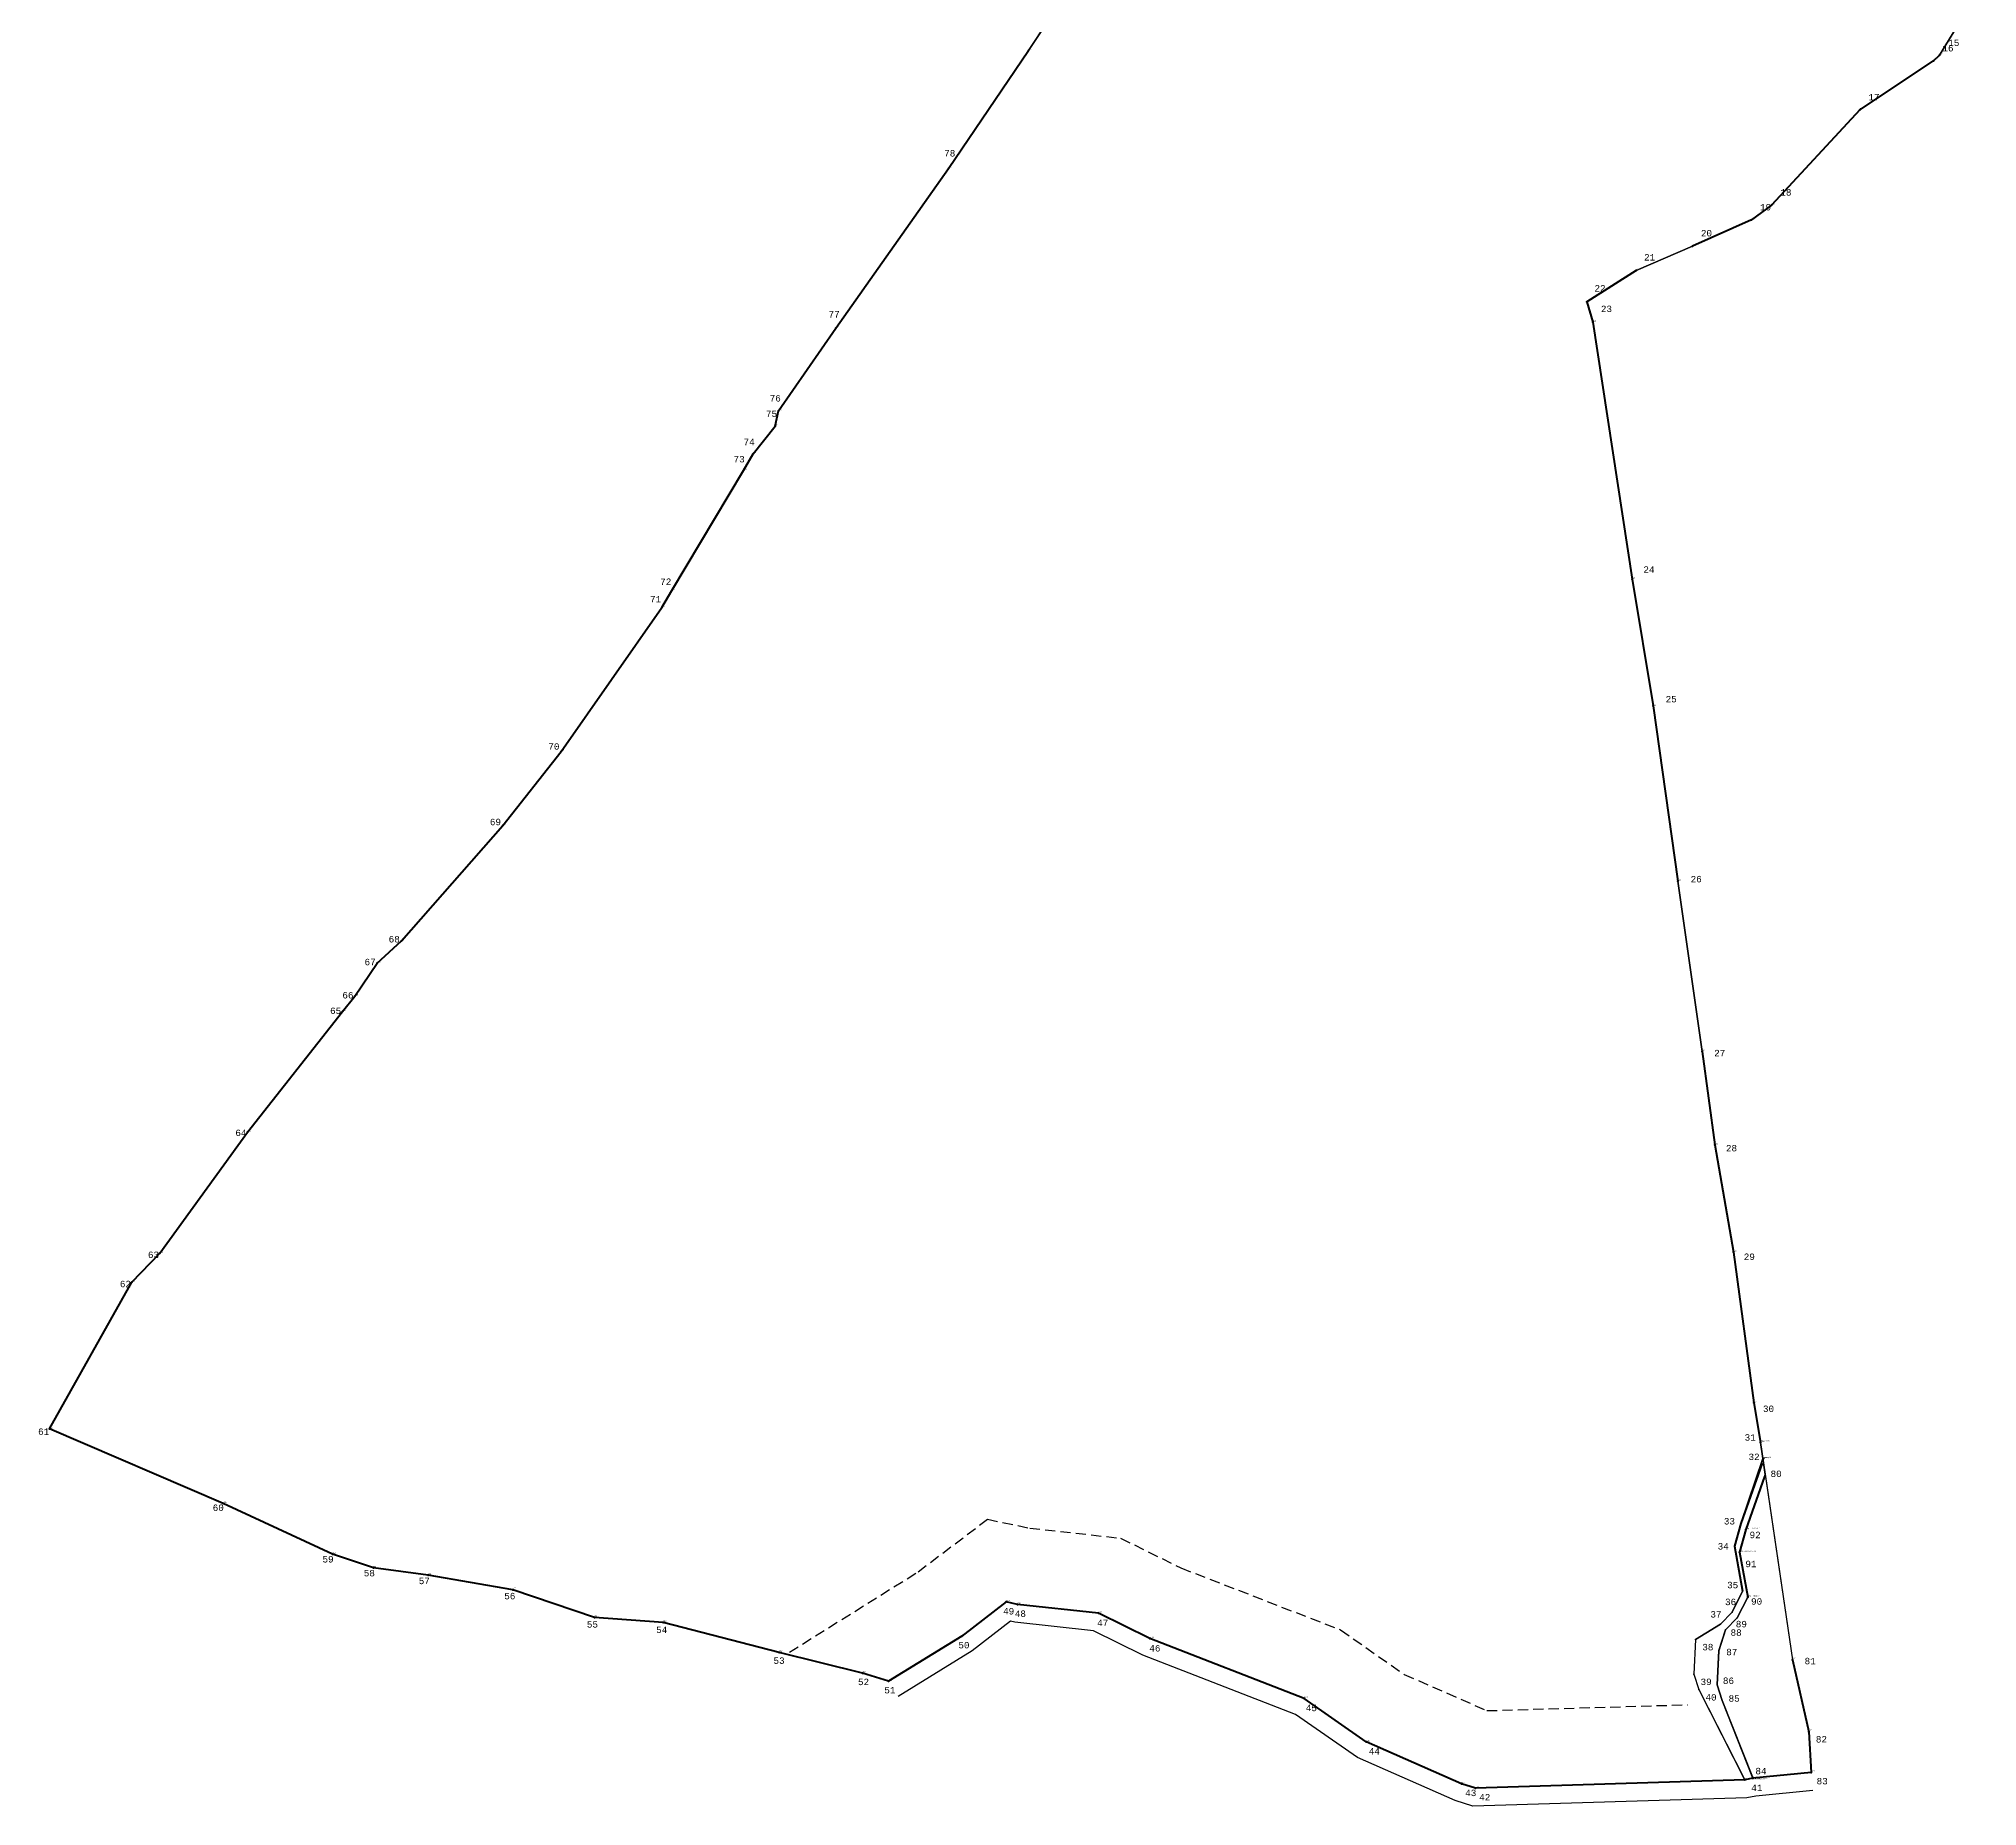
# Model space of a CAD drawing. Header units: millimetres. Extents: x 560033 to 562360, y 1315889 to 1316942.
# Drawn here: x 560033 to 560787, y 1315889 to 1316576 of the extents above; entities that cross this region are included whole.
import ezdxf

# ---------------------------------------------------------------- set-up
doc = ezdxf.new("R2010")
doc.units = ezdxf.units.MM
doc.linetypes.add('OCULTA2', pattern=[0.3, 0.2, -0.1])
for name, color, linetype in [('CVL_CUADCON_TIT', 1, 'Continuous'), ('CVL_PUNTO', 2, 'Continuous'), ('CVL_PUNTO_NUM', 2, 'Continuous')]:
    doc.layers.add(name, color=color, linetype=linetype)
for name, color, linetype, lineweight in [('Line', 250, 'Continuous', 100), ('Point', 5, 'Continuous', 100), ('Point_Name', 1, 'Continuous', 100)]:
    doc.layers.add(name, color=color, linetype=linetype, lineweight=lineweight)
doc.styles.add('MONOTXT4', font='monotxt4.shx')
doc.styles.get("Standard").update_dxf_attribs({"font": 'arial.ttf'})

msp = doc.modelspace()

# ---------------------------------------------------------------- linework, layer by layer
for points in [[(560714.95, 1315945.57), (560721.3, 1315917.57), (560722.22, 1315901.64), (560699.54, 1315899.48), (560696.35, 1315898.79), (560591.61, 1315895.62), (560586.21, 1315897.32), (560549.11, 1315913.6), (560524.91, 1315930.52), (560464.96, 1315953.76), (560444.99, 1315963.62), (560413.48, 1315967.09), (560408.99, 1315968.03), (560391.81, 1315954.79), (560363.3, 1315937.19), (560353.2, 1315940.35), (560320.77, 1315948.42), (560275.65, 1315960.1), (560248.94, 1315962.03), (560217.11, 1315972.8), (560184.11, 1315978.44), (560162.85, 1315981.33), (560146.91, 1315986.6), (560104.48, 1316006.27), (560036.86, 1316035.32), (560068.86, 1316092.4), (560079.79, 1316103.68), (560113.94, 1316150.74), (560150.9, 1316197.72), (560155.71, 1316203.69), (560164.38, 1316216.45), (560173.77, 1316225.19), (560213.18, 1316270.06), (560235.88, 1316298.84), (560275.08, 1316354.83), (560278.95, 1316361.44), (560306.83, 1316408.09), (560310.61, 1316414.66), (560319.12, 1316425.42), (560320.49, 1316431.33), (560342.78, 1316463.5), (560386.61, 1316525.55), (560417.71, 1316571.5), (560440.99, 1316606.63)], [(560786.79, 1316593.6), (560772.05, 1316569.61), (560769.79, 1316567.51), (560741.09, 1316548.45), (560706.81, 1316511.38), (560698.93, 1316505.59), (560676.05, 1316495.37), (560654.08, 1316485.86), (560634.91, 1316473.71), (560637.3, 1316465.8), (560652.61, 1316365.8), (560660.76, 1316316.57), (560670.31, 1316248.36), (560679.84, 1316182.18), (560684.7, 1316145.8), (560691.97, 1316104.07), (560699.89, 1316045.45)], [(560699.89, 1316045.45), (560702.42, 1316030.1), (560714.95, 1315945.57)], [(560722.88, 1315894.67), (560700.62, 1315892.55), (560697.2, 1315891.81), (560590.63, 1315888.58), (560583.74, 1315890.76), (560545.67, 1315907.47), (560521.6, 1315924.3), (560462.14, 1315947.34), (560442.99, 1315956.79), (560412.38, 1315960.17), (560410.72, 1315960.52), (560395.79, 1315949.02), (560366.97, 1315931.24)]]:
    msp.add_lwpolyline(points)
at = {"layer": 'CVL_CUADCON_TIT'}
for p, q in [((560440.99, 1316606.63), (560417.71, 1316571.5)), ((560772.05, 1316569.61), (560786.79, 1316593.6)), ((560417.71, 1316571.5), (560386.61, 1316525.55)), ((560741.09, 1316548.45), (560769.79, 1316567.51)), ((560769.79, 1316567.51), (560772.05, 1316569.61)), ((560706.81, 1316511.38), (560741.09, 1316548.45)), ((560386.61, 1316525.55), (560342.78, 1316463.5)), ((560698.93, 1316505.59), (560706.81, 1316511.38)), ((560676.05, 1316495.37), (560698.93, 1316505.59)), ((560654.08, 1316485.86), (560676.05, 1316495.37)), ((560634.91, 1316473.71), (560654.08, 1316485.86)), ((560637.3, 1316465.8), (560634.91, 1316473.71)), ((560342.78, 1316463.5), (560320.49, 1316431.33)), ((560652.61, 1316365.8), (560637.3, 1316465.8)), ((560319.12, 1316425.42), (560310.61, 1316414.66)), ((560320.49, 1316431.33), (560319.12, 1316425.42)), ((560310.61, 1316414.66), (560306.83, 1316408.09)), ((560306.83, 1316408.09), (560278.95, 1316361.44)), ((560660.76, 1316316.57), (560652.61, 1316365.8)), ((560278.95, 1316361.44), (560275.08, 1316354.83)), ((560275.08, 1316354.83), (560235.88, 1316298.84)), ((560670.31, 1316248.36), (560660.76, 1316316.57)), ((560235.88, 1316298.84), (560213.18, 1316270.06)), ((560213.18, 1316270.06), (560173.77, 1316225.19)), ((560679.84, 1316182.18), (560670.31, 1316248.36)), ((560173.77, 1316225.19), (560164.38, 1316216.45)), ((560164.38, 1316216.45), (560155.71, 1316203.69)), ((560155.71, 1316203.69), (560150.9, 1316197.72)), ((560150.9, 1316197.72), (560113.94, 1316150.74)), ((560684.7, 1316145.8), (560679.84, 1316182.18)), ((560113.94, 1316150.74), (560079.79, 1316103.68)), ((560691.97, 1316104.07), (560684.7, 1316145.8)), ((560079.79, 1316103.68), (560068.86, 1316092.4)), ((560699.89, 1316045.45), (560691.97, 1316104.07)), ((560068.86, 1316092.4), (560036.86, 1316035.32)), ((560702.42, 1316030.1), (560699.89, 1316045.45)), ((560036.86, 1316035.32), (560104.48, 1316006.27)), ((560704.28, 1316017.57), (560702.42, 1316030.1)), ((560694.77, 1315998.51, 152.49), (560703.35, 1316023.82, 152.49)), ((560696.73, 1315996.23), (560704.28, 1316017.57)), ((560104.48, 1316006.27), (560146.91, 1315986.6)), ((560692.3, 1315989.68, 152.49), (560694.77, 1315998.51, 152.49)), ((560694.26, 1315987.4), (560696.73, 1315996.23)), ((560146.91, 1315986.6), (560162.85, 1315981.33)), ((560695.53, 1315972.19, 152.49), (560692.3, 1315989.68, 152.49)), ((560697.49, 1315969.91), (560694.26, 1315987.4)), ((560162.85, 1315981.33), (560184.11, 1315978.44)), ((560184.11, 1315978.44), (560217.11, 1315972.8)), ((560217.11, 1315972.8), (560248.94, 1315962.03)), ((560391.81, 1315954.79), (560408.99, 1315968.03)), ((560408.99, 1315968.03), (560413.48, 1315967.09)), ((560413.48, 1315967.09), (560444.99, 1315963.62)), ((560248.94, 1315962.03), (560275.65, 1315960.1)), ((560275.65, 1315960.1), (560320.77, 1315948.42)), ((560444.99, 1315963.62), (560464.96, 1315953.76)), ((560363.3, 1315937.19), (560391.81, 1315954.79)), ((560464.96, 1315953.76), (560524.91, 1315930.52)), ((560320.77, 1315948.42), (560353.2, 1315940.35)), ((560353.2, 1315940.35), (560363.3, 1315937.19)), ((560524.91, 1315930.52), (560549.11, 1315913.6)), ((560549.11, 1315913.6), (560586.21, 1315897.32)), ((560586.21, 1315897.32), (560591.61, 1315895.62)), ((560591.61, 1315895.62), (560696.35, 1315898.79))]:
    msp.add_line(p, q, dxfattribs=at)
at = {"layer": 'CVL_CUADCON_TIT', "color": 0}
for points in [[(560036.86, 1316035.32), (560068.86, 1316092.4), (560079.79, 1316103.68), (560113.94, 1316150.74), (560150.9, 1316197.72), (560155.71, 1316203.69), (560164.38, 1316216.45), (560173.77, 1316225.19), (560213.18, 1316270.06), (560235.88, 1316298.84), (560275.08, 1316354.83), (560278.95, 1316361.44), (560306.83, 1316408.09), (560310.61, 1316414.66), (560319.12, 1316425.42), (560320.49, 1316431.33), (560342.78, 1316463.5), (560386.61, 1316525.55), (560417.71, 1316571.5), (560440.99, 1316606.63)], [(560786.79, 1316593.6), (560772.05, 1316569.61), (560769.79, 1316567.51), (560741.09, 1316548.45), (560706.81, 1316511.38), (560698.93, 1316505.59), (560676.05, 1316495.37), (560654.08, 1316485.86), (560634.91, 1316473.71), (560637.3, 1316465.8), (560652.61, 1316365.8), (560660.76, 1316316.57), (560670.31, 1316248.36), (560679.84, 1316182.18), (560684.7, 1316145.8), (560691.97, 1316104.07), (560699.89, 1316045.45), (560702.42, 1316030.1), (560714.95, 1315945.57), (560721.3, 1315917.57), (560722.22, 1315901.64), (560699.54, 1315899.48), (560696.35, 1315898.79), (560591.61, 1315895.62), (560586.21, 1315897.32), (560549.11, 1315913.6), (560524.91, 1315930.52), (560464.96, 1315953.76), (560444.99, 1315963.62), (560413.48, 1315967.09), (560408.99, 1315968.03), (560391.81, 1315954.79), (560363.3, 1315937.19), (560353.2, 1315940.35), (560320.77, 1315948.42), (560275.65, 1315960.1), (560248.94, 1315962.03), (560217.11, 1315972.8), (560184.11, 1315978.44), (560162.85, 1315981.33), (560146.91, 1315986.6), (560104.48, 1316006.27), (560036.86, 1316035.32)]]:
    msp.add_lwpolyline(points, dxfattribs=at)
at = {"layer": 'CVL_CUADCON_TIT', "color": 5}
msp.add_lwpolyline([(560786.79, 1316593.6), (560772.05, 1316569.61), (560769.79, 1316567.51), (560741.09, 1316548.45), (560706.81, 1316511.38), (560698.93, 1316505.59), (560676.05, 1316495.37), (560654.08, 1316485.86), (560634.91, 1316473.71), (560637.3, 1316465.8), (560652.61, 1316365.8), (560660.76, 1316316.57), (560670.31, 1316248.36), (560679.84, 1316182.18), (560684.7, 1316145.8), (560691.97, 1316104.07), (560699.89, 1316045.45), (560702.42, 1316030.1), (560703.35, 1316023.82), (560694.77, 1315998.51), (560692.3, 1315989.68), (560695.53, 1315972.19), (560691.5, 1315964.12), (560686.87, 1315959.44), (560677.15, 1315953.45), (560676.57, 1315939.99), (560678.48, 1315933.96), (560696.35, 1315898.79), (560591.61, 1315895.62), (560586.21, 1315897.32), (560549.11, 1315913.6), (560524.91, 1315930.52), (560464.96, 1315953.76), (560444.99, 1315963.62), (560413.48, 1315967.09), (560408.99, 1315968.03), (560391.81, 1315954.79), (560363.3, 1315937.19), (560353.2, 1315940.35), (560320.77, 1315948.42), (560275.65, 1315960.1), (560248.94, 1315962.03), (560217.11, 1315972.8), (560184.11, 1315978.44), (560162.85, 1315981.33), (560146.91, 1315986.6), (560104.48, 1316006.27), (560036.86, 1316035.32), (560068.86, 1316092.4), (560079.79, 1316103.68), (560113.94, 1316150.74), (560150.9, 1316197.72), (560155.71, 1316203.69), (560164.38, 1316216.45), (560173.77, 1316225.19), (560213.18, 1316270.06), (560235.88, 1316298.84), (560275.08, 1316354.83), (560278.95, 1316361.44), (560306.83, 1316408.09), (560310.61, 1316414.66), (560319.12, 1316425.42), (560320.49, 1316431.33), (560342.78, 1316463.5), (560386.61, 1316525.55), (560417.71, 1316571.5), (560440.99, 1316606.63)], dxfattribs=at)
at = {"layer": 'CVL_CUADCON_TIT', "color": 2}
msp.add_lwpolyline([(560704.28, 1316017.57), (560714.95, 1315945.57), (560721.3, 1315917.57), (560722.22, 1315901.64), (560699.54, 1315899.48), (560687.59, 1315929.73), (560685.68, 1315935.75), (560686.26, 1315949.21), (560688.83, 1315957.16), (560693.46, 1315961.84), (560697.49, 1315969.91), (560694.26, 1315987.4), (560696.73, 1315996.23), (560704.28, 1316017.57)], dxfattribs=at)
at = {"layer": 'CVL_CUADCON_TIT', "color": 4, "linetype": 'OCULTA2', "ltscale": 20}
msp.add_lwpolyline([(560324.69, 1315948.46), (560374.77, 1315979.77), (560401.78, 1316000.18), (560418.2, 1315996.75), (560453.53, 1315992.86), (560477.04, 1315981.25), (560539.13, 1315957.18), (560563.88, 1315939.88), (560596.05, 1315925.76), (560674.22, 1315928.06), (560674.22, 1315928.06), (560674.22, 1315928.06)], dxfattribs=at)
at = {"layer": 'CVL_CUADCON_TIT', "color": 7, "true_color": 0xffffff}
for points in [[(560677.15, 1315953.45), (560683.51, 1315957.37), (560686.87, 1315959.44), (560691.5, 1315964.12), (560695.53, 1315972.19)], [(560697.49, 1315969.91), (560693.46, 1315961.84), (560688.83, 1315957.16), (560686.25, 1315948.98), (560685.68, 1315935.75), (560687.59, 1315929.73), (560699.33, 1315899.97)], [(560677.15, 1315953.45), (560676.57, 1315939.99), (560678.48, 1315933.96), (560696.36, 1315898.78)]]:
    msp.add_lwpolyline(points, dxfattribs=at)
at = {"layer": 'CVL_CUADCON_TIT', "color": 7, "true_color": 0xffffff, "elevation": -152.49}
msp.add_lwpolyline([(560686.26, 1315949.21), (560685.68, 1315935.75), (560687.59, 1315929.73), (560699.33, 1315899.97)], dxfattribs=at)
at = {"layer": 'CVL_PUNTO', "color": 2}
for p in [(560417.71, 1316571.5), (560769.79, 1316567.51), (560772.05, 1316569.61), (560741.09, 1316548.45), (560386.61, 1316525.55), (560706.81, 1316511.38), (560698.93, 1316505.59), (560676.05, 1316495.37), (560654.08, 1316485.86), (560634.91, 1316473.71), (560342.78, 1316463.5), (560637.3, 1316465.8), (560319.12, 1316425.42), (560320.49, 1316431.33), (560310.61, 1316414.66), (560306.83, 1316408.09), (560652.61, 1316365.8), (560278.95, 1316361.44), (560275.08, 1316354.83), (560660.76, 1316316.57), (560235.88, 1316298.84), (560213.18, 1316270.06), (560670.31, 1316248.36), (560173.77, 1316225.19), (560164.38, 1316216.45), (560155.71, 1316203.69), (560150.9, 1316197.72), (560679.84, 1316182.18), (560113.94, 1316150.74), (560684.7, 1316145.8), (560079.79, 1316103.68), (560691.97, 1316104.07), (560068.86, 1316092.4), (560699.89, 1316045.45), (560036.86, 1316035.32), (560702.42, 1316030.1), (560703.35, 1316023.82), (560704.28, 1316017.57), (560104.48, 1316006.27), (560694.77, 1315998.51), (560696.73, 1315996.23), (560146.91, 1315986.6), (560692.3, 1315989.68), (560694.26, 1315987.4), (560162.85, 1315981.33), (560184.11, 1315978.44), (560217.11, 1315972.8), (560695.53, 1315972.19), (560408.99, 1315968.03), (560413.48, 1315967.09), (560691.5, 1315964.12), (560697.49, 1315969.91), (560248.94, 1315962.03), (560275.65, 1315960.1), (560444.99, 1315963.62), (560686.87, 1315959.44), (560688.83, 1315957.16), (560693.46, 1315961.84), (560391.81, 1315954.79), (560464.96, 1315953.76), (560677.15, 1315953.45), (560686.25, 1315948.98), (560320.77, 1315948.42), (560714.95, 1315945.57), (560353.2, 1315940.35), (560363.3, 1315937.19), (560676.57, 1315939.99), (560678.48, 1315933.96), (560685.68, 1315935.75), (560524.91, 1315930.52), (560687.59, 1315929.73), (560549.11, 1315913.6), (560721.3, 1315917.57), (560586.21, 1315897.32), (560696.35, 1315898.79), (560699.54, 1315899.48), (560722.22, 1315901.64), (560591.61, 1315895.62)]:
    msp.add_point(p, dxfattribs=at)
at = {"layer": 'Line'}
for points in [[(560068.86, 1316092.4, 0), (560079.79, 1316103.68, 0), (560113.94, 1316150.74, 0), (560150.9, 1316197.72, 0), (560155.71, 1316203.69, 0), (560164.38, 1316216.45, 0), (560173.77, 1316225.19, 0), (560213.18, 1316270.06, 0), (560235.88, 1316298.84, 0), (560275.08, 1316354.83, 0), (560278.95, 1316361.44, 0), (560306.83, 1316408.09, 0), (560310.61, 1316414.66, 0), (560319.12, 1316425.42, 0), (560320.49, 1316431.33, 0), (560342.78, 1316463.5, 0), (560386.61, 1316525.55, 0), (560417.71, 1316571.5, 0)], [(560741.09, 1316548.45, 0), (560769.79, 1316567.51, 0)], [(560769.79, 1316567.51, 0), (560772.05, 1316569.61, 0)], [(560741.09, 1316548.45, 0), (560706.81, 1316511.38, 0), (560698.93, 1316505.59, 0), (560676.05, 1316495.37, 0)], [(560654.08, 1316485.86, 0), (560654.08, 1316485.86, 0), (560634.91, 1316473.71, 0), (560637.3, 1316465.8, 0), (560652.61, 1316365.8, 0), (560660.76, 1316316.57, 0), (560670.31, 1316248.36, 0)], [(560679.84, 1316182.18, 0), (560684.7, 1316145.8, 0), (560691.97, 1316104.07, 0)], [(560691.97, 1316104.07, 0), (560699.89, 1316045.45, 0), (560702.42, 1316030.1, 0)], [(560036.86, 1316035.32, 0), (560068.86, 1316092.4, 0)], [(560104.48, 1316006.27, 0), (560036.86, 1316035.32, 0)], [(560703.07, 1316021.96, 152.49), (560694.77, 1315998.51, 152.49), (560692.3, 1315989.68, 152.49), (560695.53, 1315972.19, 152.49)], [(560704.03, 1316016.88, 0), (560696.73, 1315996.23, 0), (560694.26, 1315987.4, 0), (560697.49, 1315969.91, 0)], [(560146.91, 1315986.6, 0), (560104.48, 1316006.27, 0)], [(560217.11, 1315972.8, 0), (560184.11, 1315978.44, 0), (560162.85, 1315981.33, 0), (560146.91, 1315986.6, 0)], [(560248.94, 1315962.03, 0), (560217.11, 1315972.8, 0)], [(560408.99, 1315968.03, 0), (560391.81, 1315954.79, 0), (560363.3, 1315937.19, 0), (560353.2, 1315940.35, 0)], [(560444.99, 1315963.62, 0), (560413.48, 1315967.09, 0), (560408.99, 1315968.03, 0)], [(560275.65, 1315960.1, 0), (560248.94, 1315962.03, 0)], [(560320.77, 1315948.42, 0), (560275.65, 1315960.1, 0)], [(560464.96, 1315953.76, 0), (560444.99, 1315963.62, 0)], [(560524.91, 1315930.52, 0), (560464.96, 1315953.76, 0)], [(560353.2, 1315940.35, 0), (560320.77, 1315948.42, 0)], [(560714.95, 1315945.57, 0), (560721.3, 1315917.57, 0), (560722.22, 1315901.64, 0), (560699.54, 1315899.48, 0)], [(560549.11, 1315913.6, 0), (560524.91, 1315930.52, 0)], [(560586.21, 1315897.32, 0), (560549.11, 1315913.6, 0)], [(560696.35, 1315898.79, 0), (560591.61, 1315895.62, 0), (560586.21, 1315897.32, 0)], [(560699.54, 1315899.48, 0), (560696.35, 1315898.79, 0)]]:
    msp.add_polyline3d(points, dxfattribs=at)
at = {"layer": 'Point'}
for p in [(560417.71, 1316571.5, 190.62), (560769.79, 1316567.51, 183.27), (560772.05, 1316569.61, 183.3), (560741.09, 1316548.45, 184.66), (560386.61, 1316525.55, 181), (560706.81, 1316511.38, 181.5), (560698.93, 1316505.59, 180.92), (560676.05, 1316495.37, 181.8), (560654.08, 1316485.86, 182.19), (560634.91, 1316473.71, 184.16), (560342.78, 1316463.5, 192.54), (560637.3, 1316465.8, 184.95), (560319.12, 1316425.42, 204.35), (560320.49, 1316431.33, 204.56), (560310.61, 1316414.66, 201.67), (560306.83, 1316408.09, 197.18), (560652.61, 1316365.8, 193.21), (560278.95, 1316361.44, 188.75), (560275.08, 1316354.83, 190.75), (560660.76, 1316316.57, 178.78), (560235.88, 1316298.84, 196.07), (560213.18, 1316270.06, 190.11), (560670.31, 1316248.36, 173.8), (560173.77, 1316225.19, 182.72), (560164.38, 1316216.45, 185.9), (560155.71, 1316203.69, 187.76), (560150.9, 1316197.72, 188.95), (560679.84, 1316182.18, 183.08), (560113.94, 1316150.74, 201.03), (560684.7, 1316145.8, 179.21), (560079.79, 1316103.68, 204.79), (560691.97, 1316104.07, 165.38), (560068.86, 1316092.4, 212.92), (560699.89, 1316045.45, 161.76), (560036.86, 1316035.32, 207.96), (560702.42, 1316030.1, 155.46), (560703.63, 1316023.81, 152.49), (560104.48, 1316006.27, 207.37), (560696.73, 1315996.23, 148.91), (560146.91, 1315986.6, 186.33), (560694.26, 1315987.4, 149.02), (560162.85, 1315981.33, 182.19), (560184.11, 1315978.44, 165.67), (560217.11, 1315972.8, 163.06), (560408.99, 1315968.03, 154.19), (560413.48, 1315967.09, 154.13), (560697.49, 1315969.91, 149.3), (560248.94, 1315962.03, 166.04), (560275.65, 1315960.1, 166.94), (560444.99, 1315963.62, 152.8), (560391.81, 1315954.79, 146.97), (560464.96, 1315953.76, 148.44), (560320.77, 1315948.42, 169.44), (560714.95, 1315945.57, 158.08), (560353.2, 1315940.35, 149.86), (560363.3, 1315937.19, 148.11), (560524.91, 1315930.52, 150.57), (560549.11, 1315913.6, 153), (560721.3, 1315917.57, 158.06), (560586.21, 1315897.32, 153.63), (560696.35, 1315898.79, 146.76), (560699.54, 1315899.48, 147.56), (560722.22, 1315901.64, 155.22), (560591.61, 1315895.62, 153.69)]:
    msp.add_point(p, dxfattribs=at)

# ---------------------------------------------------------------- texts
at = {"layer": 'CVL_PUNTO_NUM', "color": 2, "style": 'MONOTXT4'}
for s, p in [('15', (560775.51, 1316573.22)), ('16', (560773.25, 1316571.12)), ('17', (560744.48, 1316552.12)), ('78', (560384.92, 1316530.26)), ('18', (560710.2, 1316515.06)), ('19', (560702.29, 1316509.28)), ('20', (560679.29, 1316499.18)), ('21', (560657.18, 1316489.79)), ('22', (560637.89, 1316477.73)), ('77', (560339.94, 1316467.62)), ('23', (560640.38, 1316469.74)), ('76', (560317.03, 1316434.94)), ('75', (560315.58, 1316428.95)), ('74', (560306.86, 1316417.97)), ('73', (560302.98, 1316411.27)), ('72', (560274.44, 1316363.61)), ('24', (560656.92, 1316368.33)), ('71', (560270.5, 1316356.84)), ('25', (560665.57, 1316317.94)), ('70', (560230.92, 1316299.52)), ('69', (560208.18, 1316270.15)), ('26', (560675.29, 1316247.93)), ('68', (560168.81, 1316224.55)), ('67', (560159.43, 1316215.69)), ('66', (560150.8, 1316202.76)), ('65', (560146.01, 1316196.72)), ('27', (560684.46, 1316180.27)), ('64', (560109.17, 1316149.25)), ('28', (560689.02, 1316143.29)), ('63', (560075.16, 1316101.81)), ('29', (560695.96, 1316101.05)), ('62', (560064.25, 1316090.46)), ('30', (560703.43, 1316041.92)), ('61', (560032.43, 1316033.02)), ('31', (560696.3, 1316030.77)), ('32', (560697.82, 1316023.22)), ('80', (560706.4, 1316016.62)), ('60', (560100.36, 1316003.44)), ('33', (560688.23, 1315998.17)), ('92', (560698.22, 1315992.84)), ('34', (560685.81, 1315988.42)), ('59', (560143.07, 1315983.39)), ('58', (560159.12, 1315977.99)), ('91', (560696.6, 1315981.56)), ('57', (560180.51, 1315974.96)), ('56', (560213.77, 1315969.08)), ('35', (560689.48, 1315973.36)), ('49', (560407.83, 1315963.16)), ('48', (560412.39, 1315962.21)), ('37', (560682.99, 1315961.97)), ('36', (560688.68, 1315966.8)), ('90', (560698.8, 1315966.97)), ('55', (560245.91, 1315958.06)), ('54', (560272.87, 1315955.95)), ('47', (560444.41, 1315958.65)), ('88', (560690.83, 1315954.86)), ('89', (560692.86, 1315958.17)), ('50', (560390.44, 1315949.98)), ('46', (560464.71, 1315948.76)), ('38', (560679.83, 1315949.22)), ('87', (560689.15, 1315947.3)), ('53', (560318.52, 1315943.95)), ('81', (560719.63, 1315943.8)), ('52', (560351.38, 1315935.69)), ('51', (560361.62, 1315932.48)), ('39', (560679.16, 1315935.71)), ('86', (560687.85, 1315936.14)), ('45', (560525.58, 1315925.56)), ('40', (560681.06, 1315929.68)), ('85', (560690.06, 1315929.24)), ('44', (560550.08, 1315908.69)), ('82', (560724.01, 1315913.37)), ('41', (560698.89, 1315894.49)), ('84', (560700.5, 1315901)), ('83', (560724.3, 1315897.09)), ('43', (560587.6, 1315892.52)), ('42', (560593.05, 1315890.83))]:
    msp.add_text(s, height=2.5, dxfattribs=at).set_placement(p)
at = {"layer": 'Point_Name'}
for s, p in [('p78', (560417.71, 1316571.75)), ('p13', (560769.79, 1316567.76)), ('p12', (560772.05, 1316569.86)), ('p14', (560741.09, 1316548.7)), ('p77', (560386.61, 1316525.8)), ('p15', (560706.81, 1316511.63)), ('p16', (560698.93, 1316505.84)), ('p17', (560676.05, 1316495.62)), ('p18', (560654.08, 1316486.11)), ('p19', (560634.91, 1316473.96)), ('p76', (560342.78, 1316463.75)), ('p20', (560637.3, 1316466.05)), ('p75', (560320.49, 1316431.58)), ('p74', (560319.12, 1316425.67)), ('p73', (560310.61, 1316414.91)), ('p72', (560306.83, 1316408.34)), ('p21', (560652.61, 1316366.05)), ('p71', (560278.95, 1316361.69)), ('p70', (560275.08, 1316355.08)), ('p22', (560660.76, 1316316.82)), ('p69', (560235.88, 1316299.09)), ('p68', (560213.18, 1316270.31)), ('p23', (560670.31, 1316248.61)), ('p67', (560173.77, 1316225.44)), ('p66', (560164.38, 1316216.7)), ('p64', (560150.9, 1316197.97)), ('p65', (560155.71, 1316203.94)), ('p24', (560679.84, 1316182.43)), ('p63', (560113.94, 1316150.99)), ('p25', (560684.7, 1316146.05)), ('p62', (560079.79, 1316103.93)), ('p26', (560691.97, 1316104.32)), ('p61', (560068.86, 1316092.65)), ('p27', (560699.89, 1316045.7)), ('p60', (560036.86, 1316035.57)), ('28retirop29', (560702.42, 1316030.35)), ('causep28', (560703.63, 1316024.06)), ('p59', (560104.48, 1316006.52)), ('proyeccioncausep31', (560696.73, 1315996.48)), ('p58', (560146.91, 1315986.85)), ('proyeccioncausep32', (560694.26, 1315987.65)), ('p57', (560162.85, 1315981.58)), ('p56', (560184.11, 1315978.69)), ('p55', (560217.11, 1315973.05)), ('rp47', (560408.99, 1315968.28)), ('rp46', (560413.48, 1315967.34)), ('rp45', (560444.99, 1315963.87)), ('proyeccioncausep33', (560697.49, 1315970.16)), ('p54', (560248.94, 1315962.28)), ('p53', (560275.65, 1315960.35)), ('p52', (560320.77, 1315948.67)), ('rp48', (560391.81, 1315955.04)), ('rp44', (560464.96, 1315954.01)), ('p34', (560714.95, 1315945.82)), ('p51', (560353.2, 1315940.6)), ('rp49', (560363.3, 1315937.44)), ('rp43', (560524.91, 1315930.77)), ('rp41', (560549.11, 1315913.85)), ('p35', (560721.3, 1315917.82)), ('rp40', (560586.21, 1315897.57)), ('rp39', (560591.61, 1315895.87)), ('salidadeproyeccdecausep38', (560696.35, 1315899.04)), ('rp37', (560699.54, 1315899.73)), ('rp36', (560722.22, 1315901.89))]:
    msp.add_text(s, height=0.5, dxfattribs=at).set_placement(p)

doc.saveas('drawing.dxf')
